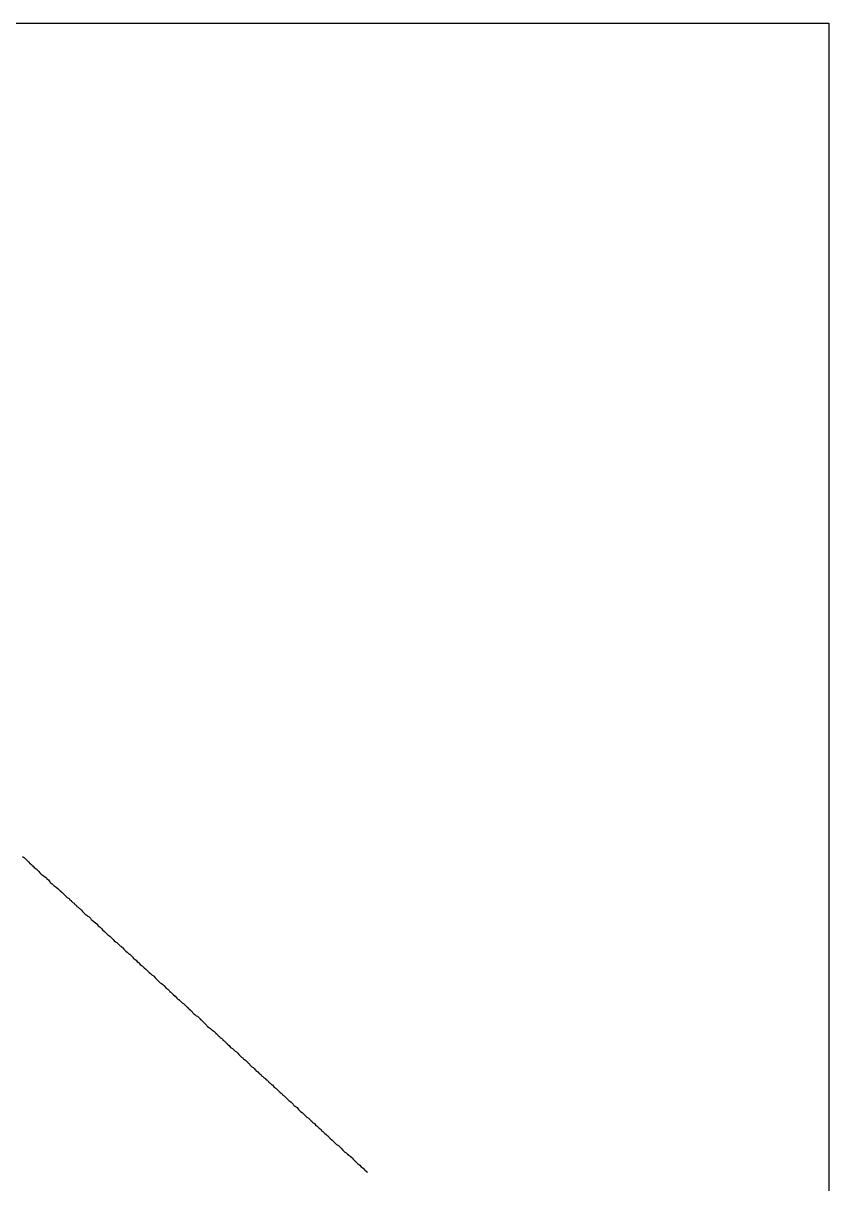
# Model space of a CAD drawing. Extents: x 7 to 605, y 7 to 778.
# Drawn here: x 305.9 to 605.2, y 347.2 to 778.1 of the extents above; entities that cross this region are included whole.
import ezdxf

# ---------------------------------------------------------------- set-up
doc = ezdxf.new("R2010")
doc.units = 0
doc.header["$MEASUREMENT"] = 0
doc.layers.add('STATE', color=7, linetype='CONTINUOUS')

# ---------------------------------------------------------------- blocks, each defined once
blk = doc.blocks.new('BLOCK_2')
at = {"layer": 'STATE'}
blk.add_lwpolyline([(6.72, 7.12), (6.72, 778.08), (605.17, 778.08), (605.17, 7.12), (6.72, 7.12)], dxfattribs=at)
at = {"layer": 'STATE', "color": 2}
blk.add_lwpolyline([(305.7, 468.69), (306.42, 468.21), (306.9, 467.73), (307.38, 467.25), (307.62, 467.01), (307.86, 466.77), (308.58, 466.05), (309.06, 465.81), (309.3, 465.33), (309.54, 465.33), (310.02, 464.61), (310.74, 464.13), (310.98, 463.89), (311.46, 463.41), (311.7, 463.17), (312.18, 462.69), (312.66, 462.21), (313.38, 461.73), (313.86, 461.25), (314.58, 460.77), (314.58, 460.53), (315.3, 460.05), (315.78, 459.33), (316.02, 459.09), (316.74, 458.61), (317.46, 457.89), (318.18, 457.41), (318.9, 456.69), (319.62, 455.97), (320.34, 455.49), (321.06, 454.77), (321.54, 454.29), (321.78, 454.05), (322.26, 453.57), (322.98, 453.09), (323.22, 452.61), (323.7, 452.37), (323.7, 452.13), (323.94, 452.13), (324.42, 451.65), (324.9, 451.41), (325.14, 450.93), (325.62, 450.69), (325.86, 450.21), (326.34, 449.97), (326.82, 449.49), (327.06, 449.25), (327.54, 448.77), (328.02, 448.29), (328.26, 448.04), (328.5, 447.81), (328.98, 447.32), (329.7, 446.84), (329.94, 446.6), (330.42, 446.36), (330.9, 445.88), (331.14, 445.4), (331.62, 445.16), (332.34, 444.44), (333.3, 443.72), (333.78, 443), (334.5, 442.52), (334.98, 442.04), (335.46, 441.56), (336.18, 440.84), (336.42, 440.6), (336.66, 440.36), (337.38, 439.64), (338.1, 439.16), (338.82, 438.44), (339.3, 437.96), (339.78, 437.48), (340.26, 437), (340.74, 436.76), (341.22, 436.28), (341.46, 436.04), (341.94, 435.56), (342.42, 435.32), (342.42, 435.08), (342.9, 434.84), (343.38, 434.36), (343.62, 434.12), (344.1, 433.64), (344.58, 433.16), (344.82, 432.92), (345.3, 432.44), (345.54, 432.44), (346.02, 431.96), (346.74, 431.24), (346.74, 431), (346.98, 430.76), (347.22, 430.76), (347.94, 430.28), (348.42, 429.56), (348.66, 429.56), (348.9, 429.32), (349.38, 428.6), (350.1, 428.12), (350.34, 427.88), (350.82, 427.4), (351.54, 426.92), (352.02, 426.44), (352.5, 425.96), (352.74, 425.72), (353.21, 425.24), (353.7, 424.76), (354.18, 424.52), (354.42, 424.28), (355.13, 423.56), (355.38, 423.32), (355.86, 422.84), (356.33, 422.36), (356.57, 422.12), (356.81, 421.88), (357.29, 421.64), (357.77, 421.16), (358.01, 420.92), (358.25, 420.68), (358.97, 419.96), (359.69, 419.48), (360.17, 419), (360.41, 418.52), (360.65, 418.52), (361.13, 418.04), (361.61, 417.56), (362.33, 416.84), (363.05, 416.12), (363.53, 415.64), (363.77, 415.64), (364.25, 415.16), (364.73, 414.68), (364.97, 414.44), (365.45, 414.2), (366.17, 413.48), (366.65, 413), (366.89, 412.76), (367.13, 412.76), (367.13, 412.52), (367.37, 412.28), (367.61, 412.04), (367.85, 412.04), (367.85, 411.8), (368.57, 411.32), (368.81, 410.84), (369.29, 410.36), (370.01, 409.88), (370.25, 409.64), (370.73, 409.4), (370.97, 409.16), (371.21, 408.92), (371.45, 408.68), (371.69, 408.44), (371.69, 408.2), (371.93, 408.2), (372.41, 407.72), (372.89, 407.24), (373.37, 406.76), (373.85, 406.28), (374.09, 406.04), (374.33, 405.8), (374.81, 405.32), (375.53, 404.84), (376.01, 404.36), (376.73, 403.88), (377.45, 403.16), (378.17, 402.68), (378.41, 402.2), (378.89, 401.96), (379.13, 401.48), (379.61, 401.24), (379.85, 401), (380.09, 400.76), (380.09, 400.52), (380.57, 400.28), (381.05, 399.8), (381.29, 399.56), (381.77, 399.08), (382.49, 398.6), (382.97, 397.88), (383.69, 397.4), (384.41, 396.68), (384.65, 396.44), (385.13, 396.2), (385.61, 395.72), (386.09, 395.24), (386.57, 394.76), (387.05, 394.28), (387.53, 394.04), (387.77, 393.56), (388.25, 393.32), (388.25, 393.08), (388.73, 392.84), (388.97, 392.6), (389.45, 392.12), (389.93, 391.88), (390.17, 391.4), (390.89, 390.68), (391.37, 390.44), (391.85, 389.96), (392.09, 389.48), (392.33, 389.48), (392.33, 389.24), (393.05, 388.76), (393.77, 388.04), (394.25, 387.8), (394.49, 387.32), (394.97, 387.08), (395.45, 386.6), (395.93, 386.36), (395.93, 386.12), (396.41, 385.88), (396.41, 385.64), (396.89, 385.4), (397.13, 384.92), (397.61, 384.68), (397.85, 384.44), (398.33, 383.96), (398.57, 383.96), (399.05, 383.24), (399.77, 382.76), (400.49, 382.04), (400.73, 381.8), (401.45, 381.08), (402.17, 380.6), (402.41, 380.12), (402.89, 379.88), (403.61, 379.16), (404.09, 378.68), (404.57, 378.2), (405.29, 377.72), (405.29, 377.48), (405.53, 377.48), (406.25, 376.76), (406.49, 376.28), (406.96, 376.04), (407.69, 375.56), (408.17, 374.84), (408.41, 374.6), (408.89, 374.12), (409.61, 373.64), (410.08, 373.16), (410.32, 372.92), (410.56, 372.68), (410.8, 372.44), (411.29, 371.96), (411.76, 371.72), (412.24, 371.24), (412.48, 371), (412.72, 370.76), (413.2, 370.52), (413.44, 370.04), (414.16, 369.56), (414.64, 368.84), (415.12, 368.6), (415.6, 368.12), (415.84, 367.88), (416.56, 367.4), (416.8, 366.92), (417.28, 366.68), (417.76, 366.2), (418, 365.96), (418.48, 365.48), (418.72, 365.24), (418.96, 365), (419.2, 365), (419.44, 364.52), (419.92, 364.04), (420.64, 363.56), (421.36, 362.84), (421.84, 362.36), (422.32, 361.88), (423.04, 361.4), (423.52, 360.92), (424, 360.44), (424.72, 359.72), (425.44, 359), (425.92, 358.76), (426.16, 358.52), (426.4, 358.28), (426.88, 357.8), (427.6, 357.32), (427.6, 357.08), (428.08, 356.84), (428.56, 356.36), (428.8, 356.12), (429.52, 355.4), (430, 354.92), (430.24, 354.68), (430.96, 354.2), (431.44, 353.48), (432.16, 353), (432.88, 352.28), (433.12, 352.04), (433.36, 352.04), (433.36, 351.79), (433.84, 351.56)], dxfattribs=at)

msp = doc.modelspace()

# ---------------------------------------------------------------- block references
at = {"layer": 'STATE'}
msp.add_blockref('BLOCK_2', (0, 0), dxfattribs=at)

doc.saveas('drawing.dxf')
